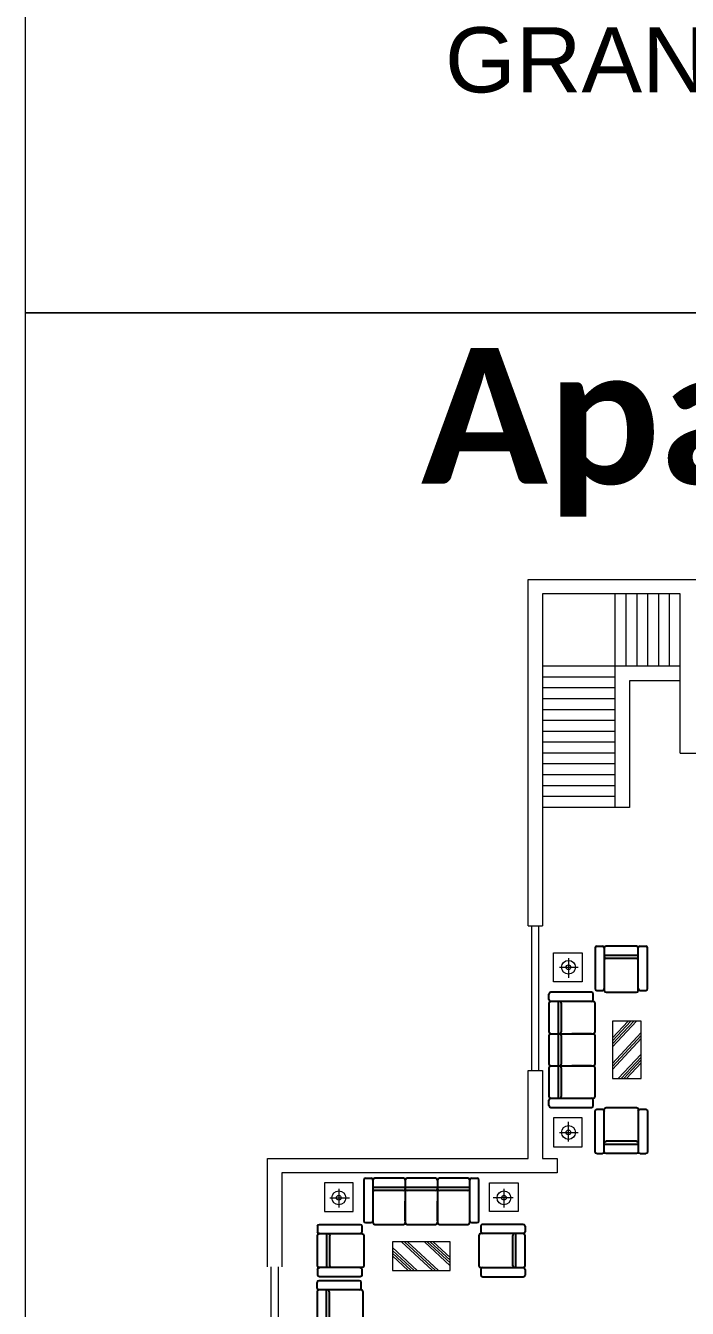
# Model space of a CAD drawing. Header units: inches. Extents: x -179 to 300, y 123 to 718.
# Drawn here: x -179.09 to -169.95, y 221.88 to 239.61 of the extents above; entities that cross this region are included whole.
import ezdxf

# ---------------------------------------------------------------- set-up
doc = ezdxf.new("R2010")
doc.units = ezdxf.units.IN
doc.header["$MEASUREMENT"] = 0
doc.linetypes.add('ACAD_ISO02W100', pattern=[15, 12, -3])
for name, color, linetype in [('8', 8, 'Continuous'), ('DIM', 7, 'Continuous'), ('FUR', 6, 'Continuous'), ('FURE', 6, 'Continuous')]:
    doc.layers.add(name, color=color, linetype=linetype)
doc.styles.get("Standard").update_dxf_attribs({"font": 'arial.ttf'})

# ---------------------------------------------------------------- blocks, each defined once
blk = doc.blocks.new('SOFA1人')
at = {"layer": 'FUR'}
for p, q in [((-423, 0), (-327, 0)), ((263, 0), (-263, 0)), ((327, 0), (423, 0)), ((-455, -32), (-455, -736)), ((-295, -32), (-295, -768)), ((-295, -32), (-295, -768)), ((295, -160), (-295, -160)), ((263, -213), (-263, -213)), ((295, -768), (295, -32)), ((455, -736), (455, -32)), ((-423, -768), (-327, -768)), ((-263, -800), (263, -800)), ((327, -768), (423, -768))]:
    blk.add_line(p, q, dxfattribs=at)
for centre, start, end in [((-423, -32), 90, 180), ((-327, -32), 0, 90), ((-263, -32), 90, 180), ((263, -32), 0, 90), ((327, -32), 90, 180), ((423, -32), 0, 90), ((-263, -181), 180, 270), ((263, -181), 270, 0), ((-423, -736), 180, 270), ((-327, -736), 270, 0), ((-263, -768), 180, 270), ((263, -768), 270, 0), ((327, -736), 180, 270), ((423, -736), 270, 0)]:
    blk.add_arc(centre, 32, start, end, dxfattribs=at)
blk = doc.blocks.new('A$C621A3C92')
at = {"layer": 'FUR'}
blk.add_blockref('SOFA1人', (455, 800), dxfattribs=at)
blk = doc.blocks.new('SF3')
for p, q in [((-1000, 768), (-1000, 64)), ((-968, 800), (-872, 800)), ((-840, 768), (-840, 32)), ((-312, 800), (-808, 800)), ((-280, 768), (-280, 32)), ((248, 800), (-248, 800)), ((280, 768), (280, 32)), ((808, 800), (312, 800)), ((840, 32), (840, 768)), ((872, 800), (968, 800)), ((1000, 64), (1000, 768)), ((-280, 640), (-840, 640)), ((-312, 587), (-808, 587)), ((280, 640), (-280, 640)), ((248, 587), (-248, 587)), ((840, 640), (280, 640)), ((808, 587), (312, 587)), ((-280, 64), (-280, 402)), ((280, 64), (280, 402)), ((840, 64), (840, 402)), ((-968, 32), (-872, 32)), ((-248, 0), (248, 0)), ((312, 0), (808, 0)), ((872, 32), (968, 32)), ((-808, 0), (-312, 0))]:
    blk.add_line(p, q)
for centre, start, end in [((-968, 768), 90, 180), ((-872, 768), 0, 90), ((-808, 768), 90, 180), ((-312, 768), 0, 90), ((-248, 768), 90, 180), ((248, 768), 0, 90), ((312, 768), 90, 180), ((808, 768), 0, 90), ((872, 768), 90, 180), ((968, 768), 0, 90), ((-808, 619), 180, 270), ((-312, 619), 270, 0), ((-248, 619), 180, 270), ((248, 619), 270, 0), ((312, 619), 180, 270), ((808, 619), 270, 0), ((-968, 64), 180, 270), ((-872, 64), 270, 0), ((-808, 32), 180, 270), ((-312, 32), 270, 0), ((-248, 32), 180, 270), ((248, 32), 270, 0), ((312, 32), 180, 270), ((808, 32), 270, 0), ((872, 64), 180, 270), ((968, 64), 270, 0)]:
    blk.add_arc(centre, 32, start, end)
blk = doc.blocks.new('A$C2204297F')
at = {"layer": 'FUR'}
blk.add_blockref('SF3', (1000, 0), dxfattribs=at)

msp = doc.modelspace()

# ---------------------------------------------------------------- linework, layer by layer
at = {"color": 40, "lineweight": 0, "true_color": 0xf8d731}
for p, q in [((-172.14804, 227.1689), (-172.14804, 231.95691)), ((-172.14804, 231.95691), (-169.14804, 231.95691)), ((-172.09804, 225.1689), (-172.09804, 227.1689)), ((-171.99804, 225.1689), (-171.99804, 227.1689)), ((-172.14804, 223.95691), (-172.14804, 225.1689)), ((-175.74804, 223.95691), (-172.14804, 223.95691)), ((-175.74804, 222.45691), (-175.74804, 223.95691)), ((-175.69804, 221.45691), (-175.69804, 222.45691)), ((-175.59804, 221.45691), (-175.59804, 222.45691))]:
    msp.add_line(p, q, dxfattribs=at)
at = {"lineweight": 0}
for p, q in [((-171.94804, 231.75691), (-171.94804, 230.75691)), ((-170.04804, 231.75691), (-171.94804, 231.75691)), ((-170.94804, 231.75691), (-170.94804, 228.80691)), ((-170.79804, 231.75691), (-170.79804, 230.75691)), ((-170.64804, 231.75691), (-170.64804, 230.75691)), ((-170.49804, 231.75691), (-170.49804, 230.75691)), ((-170.34804, 231.75691), (-170.34804, 230.75691)), ((-170.19804, 231.75691), (-170.19804, 230.75691)), ((-171.94804, 230.75691), (-171.94804, 228.35691)), ((-170.04804, 230.75691), (-171.94804, 230.75691)), ((-170.94804, 230.60691), (-171.94804, 230.60691)), ((-170.94804, 230.45691), (-171.94804, 230.45691)), ((-170.04804, 230.55691), (-170.74804, 230.55691)), ((-170.74804, 230.55691), (-170.74804, 228.80691)), ((-170.94804, 230.30691), (-171.94804, 230.30691)), ((-170.94804, 230.15691), (-171.94804, 230.15691)), ((-170.94804, 230.00691), (-171.94804, 230.00691)), ((-170.94804, 229.85691), (-171.94804, 229.85691)), ((-170.94804, 229.70691), (-171.94804, 229.70691)), ((-170.94804, 229.55691), (-171.94804, 229.55691)), ((-170.04804, 229.55691), (-168.04804, 229.55691)), ((-170.94804, 229.40691), (-171.94804, 229.40691)), ((-170.94804, 229.25691), (-171.94804, 229.25691)), ((-170.94804, 229.10691), (-171.94804, 229.10691)), ((-170.94804, 228.95691), (-171.94804, 228.95691)), ((-170.84804, 228.80691), (-171.94804, 228.80691)), ((-170.74804, 228.80691), (-171.94804, 228.80691)), ((-171.94804, 228.35691), (-171.94804, 227.1689)), ((-171.94804, 225.1689), (-171.94804, 223.95691)), ((-171.94804, 223.95691), (-171.74804, 223.95691)), ((-171.74804, 223.95691), (-171.74804, 223.75691)), ((-175.54804, 223.75691), (-175.54804, 222.45691)), ((-171.94804, 223.75691), (-175.54804, 223.75691)), ((-171.74804, 223.75691), (-171.94804, 223.75691))]:
    msp.add_line(p, q, dxfattribs=at)
at = {"linetype": 'ACAD_ISO02W100', "lineweight": 0}
msp.add_line((-170.04804, 229.55691), (-170.04804, 231.75691), dxfattribs=at)
at = {"color": 40, "linetype": 'ACAD_ISO02W100', "lineweight": 0, "true_color": 0xf8d731}
for p, q in [((-172.14804, 227.1689), (-171.94804, 227.1689)), ((-172.14804, 225.1689), (-171.94804, 225.1689))]:
    msp.add_line(p, q, dxfattribs=at)
at = {"lineweight": 0}
for points in [[(-179.08918, 258.09039), (-136.79342, 258.09039), (-136.79342, 235.63976), (-179.08918, 235.63976)], [(-179.08918, 235.63976), (-136.79342, 235.63976), (-136.79342, 213.18912), (-179.08918, 213.18912)]]:
    msp.add_lwpolyline(points, close=True, dxfattribs=at)
at = {"layer": '8', "lineweight": 0}
for p, q in [((-170.98344, 225.49761), (-170.65134, 225.85455)), ((-170.98344, 225.53852), (-170.68941, 225.85455)), ((-170.98344, 225.57943), (-170.72747, 225.85455)), ((-170.98344, 225.62034), (-170.76553, 225.85455)), ((-170.98344, 225.26603), (-170.58536, 225.69389)), ((-170.98344, 225.22512), (-170.58536, 225.65298)), ((-170.98344, 225.18421), (-170.58536, 225.61207)), ((-170.90179, 225.05838), (-170.58536, 225.39848)), ((-170.86373, 225.05838), (-170.58536, 225.35757)), ((-170.82567, 225.05838), (-170.58536, 225.31666)), ((-170.78761, 225.05838), (-170.58536, 225.27575)), ((-173.89478, 222.80535), (-173.46692, 222.40726)), ((-173.85387, 222.80535), (-173.42601, 222.40726)), ((-173.81296, 222.80535), (-173.3851, 222.40726)), ((-173.58138, 222.80535), (-173.22444, 222.47325)), ((-173.54047, 222.80535), (-173.22444, 222.51132)), ((-173.49956, 222.80535), (-173.22444, 222.54938)), ((-173.45865, 222.80535), (-173.22444, 222.58744)), ((-174.02062, 222.7237), (-173.68051, 222.40726)), ((-174.02062, 222.68564), (-173.72142, 222.40726)), ((-174.02062, 222.64758), (-173.76233, 222.40726)), ((-174.02062, 222.60952), (-173.80324, 222.40726))]:
    msp.add_line(p, q, dxfattribs=at)
at = {"layer": 'DIM', "lineweight": 0}
for p, q in [((-171.5904, 226.72316), (-171.5904, 226.44945)), ((-171.71613, 226.59739), (-171.45456, 226.59739)), ((-171.5904, 224.18977), (-171.5904, 224.46348)), ((-171.71613, 224.31553), (-171.45456, 224.31553)), ((-174.76346, 223.53804), (-174.76346, 223.27647)), ((-172.4816, 223.53804), (-172.4816, 223.27647)), ((-174.88923, 223.41231), (-174.61552, 223.41231)), ((-172.35584, 223.41231), (-172.62955, 223.41231))]:
    msp.add_line(p, q, dxfattribs=at)
for centre, radius in [((-171.5904, 226.59739), 0.09572), ((-171.5904, 226.59739), 0.03202), ((-171.5904, 224.31553), 0.09572), ((-171.5904, 224.31553), 0.03202), ((-174.76346, 223.41231), 0.09572), ((-174.76346, 223.41231), 0.03202), ((-172.4816, 223.41231), 0.09572), ((-172.4816, 223.41231), 0.03202)]:
    msp.add_circle(centre, radius, dxfattribs=at)
at = {"layer": 'FUR', "lineweight": 0}
for points in [[(-171.40079, 226.39678), (-171.79888, 226.39678), (-171.79888, 226.79487), (-171.40079, 226.79487)], [(-171.40079, 224.51614), (-171.79888, 224.51614), (-171.79888, 224.11805), (-171.40079, 224.11805)], [(-174.56285, 223.2227), (-174.56285, 223.62079), (-174.96094, 223.62079), (-174.96094, 223.2227)], [(-172.68221, 223.2227), (-172.68221, 223.62079), (-172.28412, 223.62079), (-172.28412, 223.2227)]]:
    msp.add_lwpolyline(points, close=True, dxfattribs=at)
at = {"layer": 'FURE', "lineweight": 0}
for points in [[(-170.98344, 225.05838), (-170.58536, 225.05838), (-170.58536, 225.85455), (-170.98344, 225.85455)], [(-174.02062, 222.80535), (-174.02062, 222.40726), (-173.22444, 222.40726), (-173.22444, 222.80535)]]:
    msp.add_lwpolyline(points, close=True, dxfattribs=at)

# ---------------------------------------------------------------- block references
at = {"layer": 'FURE', "lineweight": 0, "xscale": 0.0007961743904370727, "yscale": 0.0007961743904370727, "zscale": 0.0007961743904370727}
for name, p in [('A$C621A3C92', (-171.2223, 226.25264)), ('A$C2204297F', (-174.41871, 223.0442))]:
    msp.add_blockref(name, p, dxfattribs=at)
at = {"layer": 'FURE', "lineweight": 0, "yscale": 0.0007961743904370727, "zscale": 0.0007961743904370727}
for name, p, xscale, rotation in [('A$C2204297F', (-171.2223, 224.66029), 0.0007961743904370727, 90), ('A$C621A3C92', (-171.2223, 224.66029), -0.0007961743904370727, 180), ('A$C621A3C92', (-174.41871, 223.0442), -0.0007961743904370727, 90), ('A$C621A3C92', (-172.82636, 223.0442), 0.0007961743904370727, 270), ('A$C2204297F', (-174.42676, 220.67304), 0.0007961743904370727, 90)]:
    msp.add_blockref(name, p, dxfattribs=dict(at, xscale=xscale, rotation=rotation))

# ---------------------------------------------------------------- texts
at = {"lineweight": 0, "attachment_point": 1}
for s, width, gutter_width, insert, char_height in [('GRAND  FLOOR', 11.6763375, 1, (-173.29617, 239.58683), 0.9), ('{\\fCalibri|b1|i0|c0|p34;Apartment complex }', 68.662805, 12.5, (-173.62907, 235.15509), 1.8772)]:
    msp.add_mtext_dynamic_manual_height_columns(s, width=width, gutter_width=gutter_width, heights=[0], dxfattribs=dict(at, insert=insert, char_height=char_height))

doc.saveas('drawing.dxf')
